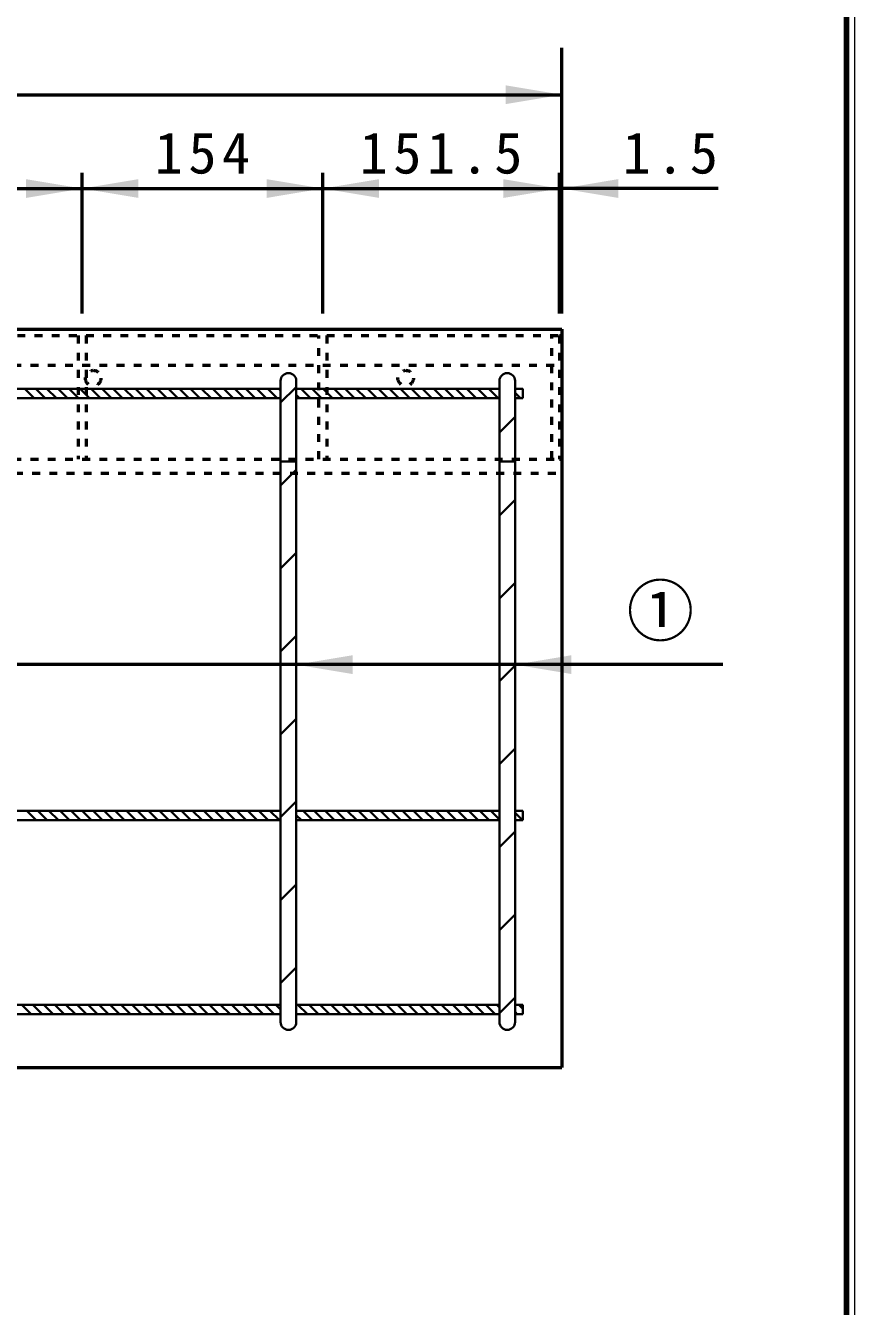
# Model space of a CAD drawing. Units: millimetres, scale not verified. Extents: x 100 to 4105, y 100 to 2870.
# Drawn here: x 3575 to 4105, y 919 to 1738 of the extents above; entities that cross this region are included whole.
import ezdxf
from ezdxf.enums import TextEntityAlignment as Align

# ---------------------------------------------------------------- set-up
doc = ezdxf.new("R2010")
doc.units = ezdxf.units.MM
doc.header["$LTSCALE"] = 5
doc.linetypes.add('USER2', pattern=[2.2, 1, -1.2])
doc.layers.add('V-nasSTD', color=7, linetype='Continuous', lineweight=50)
doc.styles.add('ＭＳ ゴシック', font='')
doc.styles.get('ＭＳ ゴシック').set_extended_font_data('MS Gothic')

msp = doc.modelspace()

# ---------------------------------------------------------------- hatches: boundary and pattern name
at = {"layer": 'V-nasSTD'}
for points in [[(3881.814, 1687.89), (3917.814, 1693.89), (3881.814, 1699.89)], [(3574.814, 1627.89), (3610.814, 1633.89), (3574.814, 1639.89)], [(3646.814, 1639.89), (3610.814, 1633.89), (3646.814, 1627.89)], [(3728.814, 1627.89), (3764.814, 1633.89), (3728.814, 1639.89)], [(3800.814, 1639.89), (3764.814, 1633.89), (3800.814, 1627.89)], [(3880.314, 1627.89), (3916.314, 1633.89), (3880.314, 1639.89)], [(3953.814, 1639.89), (3917.814, 1633.89), (3953.814, 1627.89)], [(3783.814, 1335.433), (3747.814, 1329.433), (3783.814, 1323.433)], [(3923.814, 1335.433), (3887.814, 1329.433), (3923.814, 1323.433)]]:
    msp.add_hatch(color=256, dxfattribs=at).paths.add_polyline_path(points)

# ---------------------------------------------------------------- linework, layer by layer
at = {"layer": 'V-nasSTD', "lineweight": 100}
msp.add_line((4100, 105), (4100, 2865), dxfattribs=at)
at = {"layer": 'V-nasSTD'}
for p, q in [((3917.814, 1553.89), (3917.814, 1723.89)), ((1917.814, 1693.89), (3917.814, 1693.89)), ((3610.814, 1553.89), (3610.814, 1643.89)), ((3764.814, 1553.89), (3764.814, 1643.89)), ((3916.314, 1553.89), (3916.314, 1643.89)), ((3456.814, 1633.89), (3610.814, 1633.89)), ((3610.814, 1633.89), (3764.814, 1633.89)), ((3764.814, 1633.89), (3916.314, 1633.89)), ((3916.314, 1633.89), (3917.814, 1633.89)), ((4017.814, 1633.89), (3917.814, 1633.89)), ((1917.814, 1543.89), (3917.814, 1543.89)), ((3917.814, 1543.89), (3917.814, 1071.89)), ((4020.814, 1329.433), (2917.814, 1329.433)), ((1917.814, 1071.89), (3917.814, 1071.89))]:
    msp.add_line(p, q, dxfattribs=at)
at = {"layer": 'V-nasSTD', "linetype": 'USER2'}
for p, q in [((1919.314, 1539.89), (3916.314, 1539.89)), ((3608.314, 1539.89), (3608.314, 1460.89)), ((3613.314, 1539.89), (3613.314, 1460.89)), ((3762.314, 1460.89), (3762.314, 1539.89)), ((3767.314, 1539.89), (3767.314, 1460.89)), ((3911.314, 1460.89), (3911.314, 1539.89)), ((3916.314, 1539.89), (3916.314, 1460.89)), ((3916.314, 1539.89), (3916.314, 1460.89)), ((3916.314, 1539.89), (3917.814, 1539.89)), ((2917.814, 1520.89), (3916.314, 1520.89)), ((2917.814, 1460.89), (3916.314, 1460.89)), ((3916.314, 1460.89), (3917.814, 1460.89)), ((1917.814, 1451.89), (3917.814, 1451.89))]:
    msp.add_line(p, q, dxfattribs=at)
at = {"layer": 'V-nasSTD', "lineweight": 35}
for p, q in [((3737.814, 1100.89), (3737.814, 1510.89)), ((3747.814, 1510.89), (3747.814, 1100.89)), ((3877.814, 1100.89), (3877.814, 1510.89)), ((3887.814, 1510.89), (3887.814, 1100.89)), ((3532.814, 1505.89), (3737.814, 1505.89)), ((3532.814, 1499.89), (3737.814, 1499.89)), ((3574.107, 1505.89), (3580.107, 1499.89)), ((3581.178, 1505.89), (3587.178, 1499.89)), ((3588.249, 1505.89), (3594.249, 1499.89)), ((3595.32, 1505.89), (3601.32, 1499.89)), ((3602.391, 1505.89), (3608.391, 1499.89)), ((3609.462, 1505.89), (3615.462, 1499.89)), ((3616.533, 1505.89), (3622.533, 1499.89)), ((3623.604, 1505.89), (3629.604, 1499.89)), ((3630.675, 1505.89), (3636.675, 1499.89)), ((3637.747, 1505.89), (3643.747, 1499.89)), ((3644.818, 1505.89), (3650.818, 1499.89)), ((3651.889, 1505.89), (3657.889, 1499.89)), ((3658.96, 1505.89), (3664.96, 1499.89)), ((3666.031, 1505.89), (3672.031, 1499.89)), ((3673.102, 1505.89), (3679.102, 1499.89)), ((3680.173, 1505.89), (3686.173, 1499.89)), ((3687.244, 1505.89), (3693.244, 1499.89)), ((3694.315, 1505.89), (3700.315, 1499.89)), ((3701.386, 1505.89), (3707.386, 1499.89)), ((3708.457, 1505.89), (3714.457, 1499.89)), ((3715.528, 1505.89), (3721.528, 1499.89)), ((3722.599, 1505.89), (3728.599, 1499.89)), ((3729.67, 1505.89), (3735.67, 1499.89)), ((3736.741, 1505.89), (3737.814, 1504.818)), ((3737.814, 1496.974), (3747.814, 1506.974)), ((3747.814, 1505.89), (3877.814, 1505.89)), ((3747.814, 1501.889), (3749.813, 1499.89)), ((3747.814, 1499.89), (3877.814, 1499.89)), ((3750.884, 1505.89), (3756.884, 1499.89)), ((3757.955, 1505.89), (3763.955, 1499.89)), ((3765.026, 1505.89), (3771.026, 1499.89)), ((3772.097, 1505.89), (3778.097, 1499.89)), ((3779.168, 1505.89), (3785.168, 1499.89)), ((3786.239, 1505.89), (3792.239, 1499.89)), ((3793.31, 1505.89), (3799.31, 1499.89)), ((3800.381, 1505.89), (3806.381, 1499.89)), ((3807.452, 1505.89), (3813.452, 1499.89)), ((3814.523, 1505.89), (3820.523, 1499.89)), ((3821.594, 1505.89), (3827.594, 1499.89)), ((3828.665, 1505.89), (3834.665, 1499.89)), ((3835.736, 1505.89), (3841.736, 1499.89)), ((3842.807, 1505.89), (3848.807, 1499.89)), ((3849.879, 1505.89), (3855.879, 1499.89)), ((3856.95, 1505.89), (3862.95, 1499.89)), ((3864.021, 1505.89), (3870.021, 1499.89)), ((3871.092, 1505.89), (3877.092, 1499.89)), ((3887.814, 1505.89), (3892.814, 1505.89)), ((3887.814, 1503.31), (3891.234, 1499.89)), ((3892.814, 1499.89), (3887.814, 1499.89)), ((3892.305, 1505.89), (3892.814, 1505.382)), ((3892.814, 1505.89), (3892.814, 1499.89)), ((3877.814, 1477.875), (3887.814, 1487.875)), ((3747.814, 1459.39), (3737.814, 1459.39)), ((3737.814, 1459.39), (3737.814, 1235.89)), ((3747.814, 1235.89), (3747.814, 1459.39)), ((3887.814, 1459.39), (3877.814, 1459.39)), ((3877.814, 1459.39), (3877.814, 1235.89)), ((3887.814, 1235.89), (3887.814, 1459.39)), ((3737.814, 1443.941), (3747.814, 1453.941)), ((3877.814, 1424.842), (3887.814, 1434.842)), ((3737.814, 1390.908), (3747.814, 1400.908)), ((3877.814, 1371.809), (3887.814, 1381.809)), ((3737.814, 1337.875), (3747.814, 1347.875)), ((3877.814, 1318.776), (3887.814, 1328.776)), ((3737.814, 1284.842), (3747.814, 1294.842)), ((3877.814, 1265.743), (3887.814, 1275.743)), ((3737.814, 1231.809), (3747.814, 1241.809)), ((3532.814, 1235.89), (3737.814, 1235.89)), ((3532.814, 1229.89), (3737.814, 1229.89)), ((3575.406, 1235.89), (3581.406, 1229.89)), ((3582.477, 1235.89), (3588.477, 1229.89)), ((3589.548, 1235.89), (3595.548, 1229.89)), ((3596.62, 1235.89), (3602.62, 1229.89)), ((3603.691, 1235.89), (3609.691, 1229.89)), ((3610.762, 1235.89), (3616.762, 1229.89)), ((3617.833, 1235.89), (3623.833, 1229.89)), ((3624.904, 1235.89), (3630.904, 1229.89)), ((3631.975, 1235.89), (3637.975, 1229.89)), ((3639.046, 1235.89), (3645.046, 1229.89)), ((3646.117, 1235.89), (3652.117, 1229.89)), ((3653.188, 1235.89), (3659.188, 1229.89)), ((3660.259, 1235.89), (3666.259, 1229.89)), ((3667.33, 1235.89), (3673.33, 1229.89)), ((3674.401, 1235.89), (3680.401, 1229.89)), ((3681.472, 1235.89), (3687.472, 1229.89)), ((3688.543, 1235.89), (3694.543, 1229.89)), ((3695.614, 1235.89), (3701.614, 1229.89)), ((3702.686, 1235.89), (3708.686, 1229.89)), ((3709.757, 1235.89), (3715.757, 1229.89)), ((3716.828, 1235.89), (3722.828, 1229.89)), ((3723.899, 1235.89), (3729.899, 1229.89)), ((3730.97, 1235.89), (3736.97, 1229.89)), ((3737.814, 1229.89), (3737.814, 1111.89)), ((3747.814, 1235.89), (3877.814, 1235.89)), ((3747.814, 1233.189), (3751.112, 1229.89)), ((3747.814, 1229.89), (3877.814, 1229.89)), ((3747.814, 1111.89), (3747.814, 1229.89)), ((3752.183, 1235.89), (3758.183, 1229.89)), ((3759.254, 1235.89), (3765.254, 1229.89)), ((3766.325, 1235.89), (3772.325, 1229.89)), ((3773.396, 1235.89), (3779.396, 1229.89)), ((3780.467, 1235.89), (3786.467, 1229.89)), ((3787.538, 1235.89), (3793.538, 1229.89)), ((3794.609, 1235.89), (3800.609, 1229.89)), ((3801.68, 1235.89), (3807.68, 1229.89)), ((3808.752, 1235.89), (3814.752, 1229.89)), ((3815.823, 1235.89), (3821.823, 1229.89)), ((3822.894, 1235.89), (3828.894, 1229.89)), ((3829.965, 1235.89), (3835.965, 1229.89)), ((3837.036, 1235.89), (3843.036, 1229.89)), ((3844.107, 1235.89), (3850.107, 1229.89)), ((3851.178, 1235.89), (3857.178, 1229.89)), ((3858.249, 1235.89), (3864.249, 1229.89)), ((3865.32, 1235.89), (3871.32, 1229.89)), ((3872.391, 1235.89), (3877.814, 1230.468)), ((3877.814, 1229.89), (3877.814, 1111.89)), ((3887.814, 1235.89), (3892.814, 1235.89)), ((3887.814, 1234.61), (3892.533, 1229.89)), ((3892.814, 1229.89), (3887.814, 1229.89)), ((3887.814, 1111.89), (3887.814, 1229.89)), ((3892.814, 1235.89), (3892.814, 1229.89)), ((3877.814, 1212.71), (3887.814, 1222.71)), ((3737.814, 1178.776), (3747.814, 1188.776)), ((3877.814, 1159.677), (3887.814, 1169.677)), ((3737.814, 1125.743), (3747.814, 1135.743)), ((3877.814, 1106.644), (3887.814, 1116.644)), ((3532.814, 1111.89), (3737.814, 1111.89)), ((3532.814, 1105.89), (3737.814, 1105.89)), ((3572.127, 1111.89), (3578.127, 1105.89)), ((3579.198, 1111.89), (3585.198, 1105.89)), ((3586.269, 1111.89), (3592.269, 1105.89)), ((3593.34, 1111.89), (3599.34, 1105.89)), ((3600.411, 1111.89), (3606.411, 1105.89)), ((3607.482, 1111.89), (3613.482, 1105.89)), ((3614.554, 1111.89), (3620.554, 1105.89)), ((3621.625, 1111.89), (3627.625, 1105.89)), ((3628.696, 1111.89), (3634.696, 1105.89)), ((3635.767, 1111.89), (3641.767, 1105.89)), ((3642.838, 1111.89), (3648.838, 1105.89)), ((3649.909, 1111.89), (3655.909, 1105.89)), ((3656.98, 1111.89), (3662.98, 1105.89)), ((3664.051, 1111.89), (3670.051, 1105.89)), ((3671.122, 1111.89), (3677.122, 1105.89)), ((3678.193, 1111.89), (3684.193, 1105.89)), ((3685.264, 1111.89), (3691.264, 1105.89)), ((3692.335, 1111.89), (3698.335, 1105.89)), ((3699.406, 1111.89), (3705.406, 1105.89)), ((3706.477, 1111.89), (3712.477, 1105.89)), ((3713.548, 1111.89), (3719.548, 1105.89)), ((3720.62, 1111.89), (3726.62, 1105.89)), ((3727.691, 1111.89), (3733.691, 1105.89)), ((3734.762, 1111.89), (3737.814, 1108.838)), ((3737.814, 1105.89), (3737.814, 1100.89)), ((3747.814, 1111.89), (3877.814, 1111.89)), ((3747.814, 1105.89), (3877.814, 1105.89)), ((3747.814, 1100.89), (3747.814, 1105.89)), ((3748.904, 1111.89), (3754.904, 1105.89)), ((3755.975, 1111.89), (3761.975, 1105.89)), ((3763.046, 1111.89), (3769.046, 1105.89)), ((3770.117, 1111.89), (3776.117, 1105.89)), ((3777.188, 1111.89), (3783.188, 1105.89)), ((3784.259, 1111.89), (3790.259, 1105.89)), ((3791.33, 1111.89), (3797.33, 1105.89)), ((3798.401, 1111.89), (3804.401, 1105.89)), ((3805.472, 1111.89), (3811.472, 1105.89)), ((3812.543, 1111.89), (3818.543, 1105.89)), ((3819.614, 1111.89), (3825.614, 1105.89)), ((3826.686, 1111.89), (3832.686, 1105.89)), ((3833.757, 1111.89), (3839.757, 1105.89)), ((3840.828, 1111.89), (3846.828, 1105.89)), ((3847.899, 1111.89), (3853.899, 1105.89)), ((3854.97, 1111.89), (3860.97, 1105.89)), ((3862.041, 1111.89), (3868.041, 1105.89)), ((3869.112, 1111.89), (3875.112, 1105.89)), ((3876.183, 1111.89), (3877.814, 1110.26)), ((3877.814, 1105.89), (3877.814, 1100.89)), ((3887.814, 1111.89), (3892.814, 1111.89)), ((3887.814, 1107.331), (3889.254, 1105.89)), ((3892.814, 1105.89), (3887.814, 1105.89)), ((3887.814, 1100.89), (3887.814, 1105.89)), ((3890.325, 1111.89), (3892.814, 1109.402)), ((3892.814, 1111.89), (3892.814, 1105.89))]:
    msp.add_line(p, q, dxfattribs=at)
at = {"layer": 'V-nasSTD', "lineweight": 13}
msp.add_lwpolyline([(100, 100), (100, 2870), (4105, 2870), (4105, 100)], close=True, dxfattribs=at)
at = {"layer": 'V-nasSTD', "linetype": 'USER2'}
for centre in [(3617.814, 1512.661), (3817.814, 1512.661)]:
    msp.add_circle(centre, 5, dxfattribs=at)
at = {"layer": 'V-nasSTD', "lineweight": 35}
for centre, start, end in [((3742.814, 1510.89), 0, 180), ((3882.814, 1510.89), 0, 180), ((3742.814, 1100.89), 180, 0), ((3742.814, 1100.89), 180, 0), ((3882.814, 1100.89), 180, 0), ((3882.814, 1100.89), 180, 0)]:
    msp.add_arc(centre, 5, start, end, dxfattribs=at)

# ---------------------------------------------------------------- texts
at = {"layer": 'V-nasSTD', "style": 'ＭＳ ゴシック'}
msp.add_text('①', height=31.67, dxfattribs=at).set_placement((3959.214, 1379.633), align=Align.TOP_LEFT)
at = {"layer": 'V-nasSTD', "char_height": 26.39, "attachment_point": 1, "style": 'ＭＳ ゴシック'}
for s, insert in [('\\T1.2;154', (3657.214, 1669.89)), ('\\T1.2;151.5', (3788.364, 1669.89)), ('\\T1.2;1.5', (3956.614, 1669.89))]:
    msp.add_mtext(s, dxfattribs=dict(at, insert=insert))

doc.saveas('drawing.dxf')
